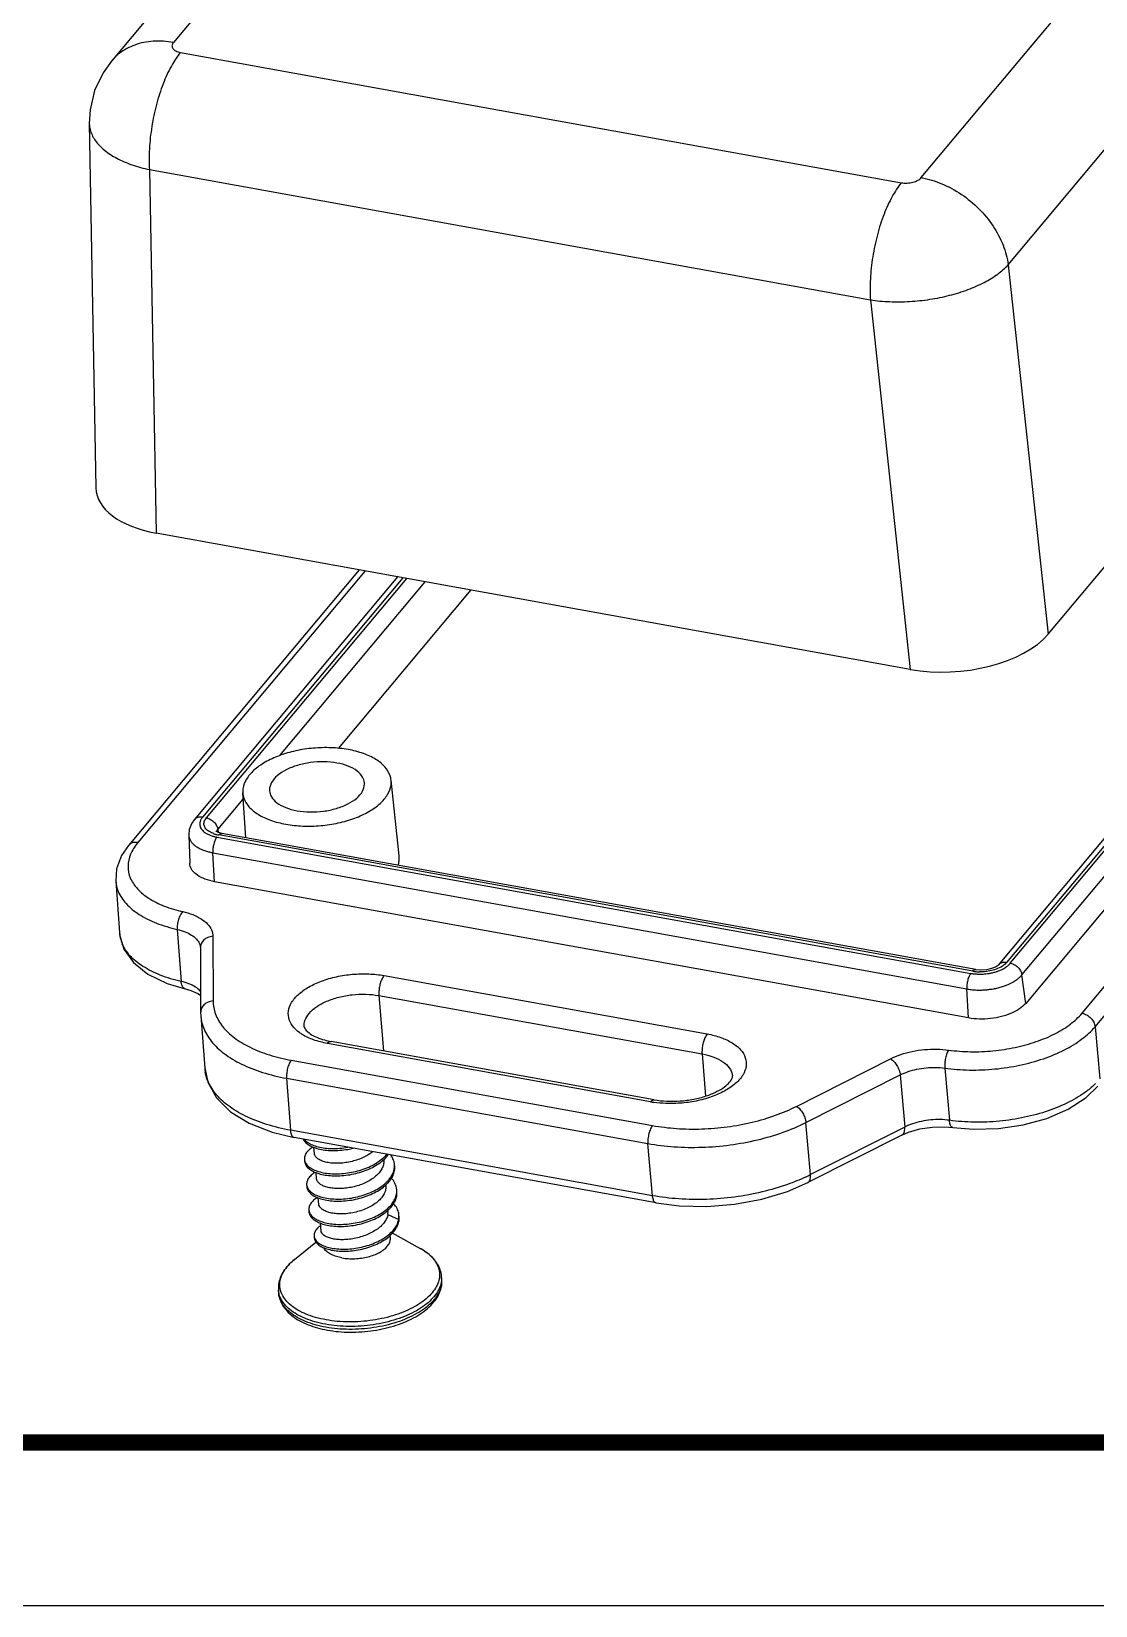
# Model space of a CAD drawing. Header units: millimetres. Extents: x 1786 to 2648, y -2492 to -1928.
# Drawn here: x 2546.05 to 2567.5, y -2491.88 to -2460.15 of the extents above; entities that cross this region are included whole.
import ezdxf

# ---------------------------------------------------------------- set-up
doc = ezdxf.new("R2010")
doc.units = ezdxf.units.MM
doc.layers.add('from', color=7, linetype='Continuous')

# ---------------------------------------------------------------- blocks, each defined once
blk = doc.blocks.new('*u129')
at = {"color": 7, "linetype": 'Continuous'}
for p, q in [((-3.737, 34.34, 0), (-25.459, 8.371, 0)), ((-5.817, 33.717, 0), (-27.541, 7.746, 0)), ((-0.333, 3.83, 0), (21.389, 29.799, 0)), ((2.59, 0.903, 0), (24.312, 26.871, 0)), ((3.929, -11.512, 0), (26.168, 15.075, 0)), ((-25.217, 8.039, 0), (-0.995, 3.661, 0)), ((-28.284, 5.653, 0), (-28.061, -6.598, 0)), ((-26.263, 4.099, 0), (-2.041, -0.28, 0)), ((-26.263, 4.099, 0), (-26.041, -8.114, 0)), ((24.492, 3.954, 0), (2.255, -22.63, 0)), ((24.769, 4.037, 0), (2.532, -22.546, 0)), ((2.661, -22.57, 0), (24.898, 4.014, 0)), ((3.051, -22.96, 0), (25.287, 3.624, 0)), ((25.414, 2.666, 0), (3.177, -23.917, 0)), ((5.07, -24.249, 0), (27.292, 2.317, 0)), ((5.51, -24.702, 0), (27.732, 1.864, 0)), ((2.59, 0.903, 0), (3.929, -11.512, 0)), ((-2.041, -0.28, 0), (-0.702, -12.694, 0)), ((-0.702, -12.694, 0), (-26.041, -8.114, 0)), ((-19.219, -9.347, 0), (-26.966, -18.609, 0)), ((-19.016, -9.384, 0), (-26.654, -18.515, 0)), ((-17.927, -9.581, 0), (-24.758, -17.747, 0)), ((-17.746, -9.614, 0), (-24.48, -17.664, 0)), ((-24.351, -17.687, 0), (-17.617, -9.637, 0)), ((-21.879, -15.588, 0), (-16.995, -9.749, 0)), ((-15.469, -10.025, 0), (-19.925, -15.352, 0)), ((-23.026, -18.35, 0), (-23.125, -16.844, 0)), ((-17.871, -18.956, 0), (-18.144, -16.413, 0)), ((-23.962, -18.078, 0), (-23.111, -17.06, 0)), ((-24.943, -18.254, 0), (-24.91, -19.207, 0)), ((-23.973, -18.165, 0), (-24.009, -18.147, 0)), ((-23.995, -18.329, 0), (1.337, -22.908, 0)), ((-23.962, -18.078, 0), (-23.949, -18.172, 0)), ((1.396, -22.836, 0), (-23.935, -18.258, 0)), ((1.497, -22.783, 0), (-23.835, -18.204, 0)), ((-24.135, -18.855, 0), (1.197, -23.433, 0)), ((-24.073, -19.828, 0), (-24.135, -18.855, 0)), ((-27.396, -19.802, 0), (-27.269, -21.551, 0)), ((1.259, -24.407, 0), (-24.073, -19.828, 0)), ((-25.327, -21.432, 0), (-25.196, -23.181, 0)), ((-24.135, -21.664, 0), (-24.126, -23.836, 0)), ((-24.552, -22.041, 0), (-24.552, -22.048, 0)), ((-24.552, -22.048, 0), (-24.543, -24.22, 0)), ((-25.671, -23.251, 0), (-25.066, -23.428, 0)), ((-18.379, -22.982, 0), (-7.523, -24.945, 0)), ((3.177, -23.917, 0), (3.051, -22.96, 0)), ((-18.553, -23.654, 0), (-18.401, -25.512, 0)), ((-18.553, -23.654, 0), (-7.696, -25.617, 0)), ((1.259, -24.407, 0), (1.197, -23.433, 0)), ((-24.543, -24.22, 0), (-24.538, -24.34, 0)), ((-24.538, -24.341, 0), (-24.405, -26.09, 0)), ((5.51, -24.702, 0), (5.67, -26.455, 0)), ((-9.429, -27.224, 0), (-20.286, -25.261, 0)), ((-9.303, -27.157, 0), (-20.16, -25.194, 0)), ((-21.497, -25.828, 0), (-9.359, -28.022, 0)), ((-7.696, -25.617, 0), (-7.58, -27.033, 0)), ((-4.526, -27.379, 0), (-1.362, -25.78, 0)), ((-21.653, -26.433, 0), (-9.515, -28.627, 0)), ((-21.653, -26.433, 0), (-21.52, -28.181, 0)), ((-4.204, -27.919, 0), (-1.04, -26.321, 0)), ((-1.04, -26.321, 0), (-0.887, -28.073, 0)), ((0.46, -26.093, 0), (0.615, -27.846, 0)), ((-4.05, -29.671, 0), (-4.204, -27.919, 0)), ((-22.137, -28.249, 0), (-21.399, -28.426, 0)), ((-9.362, -30.379, 0), (-21.52, -28.181, 0)), ((-9.24, -30.624, 0), (-21.399, -28.426, 0)), ((-0.982, -28.342, 0), (-4.146, -29.941, 0)), ((-0.887, -28.073, 0), (-4.05, -29.671, 0)), ((-0.982, -28.342, 0), (-0.76, -28.246, 0)), ((0.726, -28.089, 0), (0.726, -28.089, 0)), ((-20.721, -28.96, 0), (-20.739, -28.754, 0)), ((-9.362, -30.379, 0), (-9.515, -28.627, 0)), ((-21.055, -29.162, 0), (-21.049, -29.229, 0)), ((-20.647, -29.809, 0), (-20.665, -29.602, 0)), ((-18.393, -29.186, 0), (-18.394, -29.168, 0)), ((-18.023, -29.395, 0), (-18.029, -29.327, 0)), ((-20.981, -30.011, 0), (-20.975, -30.079, 0)), ((-18.319, -30.035, 0), (-18.321, -30.015, 0)), ((-20.574, -30.659, 0), (-20.592, -30.453, 0)), ((-17.95, -30.245, 0), (-17.956, -30.177, 0)), ((-20.908, -30.861, 0), (-20.902, -30.929, 0)), ((-18.251, -31.007, 0), (-18.246, -30.885, 0)), ((-18.251, -31.007, 0), (-17.889, -31.179, 0)), ((-18.246, -30.885, 0), (-18.247, -30.867, 0)), ((-17.889, -31.179, 0), (-17.883, -31.247, 0)), ((-17.876, -31.094, 0), (-17.882, -31.026, 0)), ((-20.731, -31.731, 0), (-20.726, -31.799, 0)), ((-20.496, -31.558, 0), (-20.518, -31.304, 0)), ((-18.167, -31.793, 0), (-18.173, -31.717, 0)), ((-17.154, -32.16, 0), (-18.098, -31.636, 0)), ((-21.393, -32.527, 0), (-20.668, -31.941, 0)), ((-16.44, -33.184, 0), (-16.449, -33.084, 0)), ((-21.92, -33.658, 0), (-21.929, -33.559, 0))]:
    blk.add_line(p, q, dxfattribs=at)
at = {"color": 7, "linetype": 'Continuous', "elevation": 0}
for points in [[(-27.541, 7.746), (-27.822, 7.354), (-28.106, 6.754), (-28.259, 6.114), (-28.284, 5.652)], [(-24.759, -17.748), (-24.837, -17.858), (-24.926, -18.076), (-24.943, -18.254)], [(-24.009, -18.147), (-24.024, -18.137), (-24.03, -18.132)], [(-23.835, -18.204), (-23.867, -18.197), (-23.973, -18.165)], [(-26.966, -18.609), (-27.201, -18.953), (-27.368, -19.399), (-27.396, -19.802)], [(-27.269, -21.548), (-27.264, -21.606), (-27.121, -22.096), (-26.804, -22.548), (-26.315, -22.941), (-25.671, -23.251)], [(2.255, -22.63), (2.234, -22.65), (2.159, -22.697), (2.028, -22.749), (1.856, -22.787), (1.673, -22.798), (1.513, -22.785), (1.497, -22.783)], [(-25.066, -23.428), (-24.87, -23.482), (-24.639, -23.58), (-24.545, -23.646)], [(-24.405, -26.086), (-24.3, -26.567), (-24.007, -27.091), (-23.538, -27.557), (-22.907, -27.948), (-22.137, -28.249)], [(0.726, -28.089), (1.428, -28.148), (2.267, -28.123), (3.098, -28), (3.888, -27.781), (4.604, -27.471), (5.209, -27.078), (5.601, -26.698)], [(-0.76, -28.246), (-0.384, -28.137), (0.031, -28.074), (0.453, -28.065), (0.726, -28.089)], [(-9.24, -30.623), (-8.463, -30.723), (-7.536, -30.745), (-6.601, -30.669), (-5.687, -30.498), (-4.824, -30.236), (-4.146, -29.941)]]:
    blk.add_lwpolyline(points, dxfattribs=at)
at = {"color": 7, "linetype": 'Continuous'}
for centre, radius, start, end in [((-23.766, -17.243, 0), 1.028, 251.1259, 255.0106), ((-23.746, -17.17, 0), 1.104, 254.9777, 255.9358), ((-23.723, -17.076, 0), 1.201, 255.9786, 259.8142), ((-23.864, -18.183, 0), 0.14, 163.6428, 167.0854), ((-26.139, -21.464, 0), 1.133, 184.3964, 195.863), ((-26.099, -21.454, 0), 1.174, 195.8193, 203.6005), ((1.635, -21.516, 0), 1.342, 259.7492, 263.8027), ((1.652, -21.36, 0), 1.499, 263.8265, 268.824), ((-19.667, -22.461, 0), 2.777, 257.597, 259.7727), ((-23.025, -25.982, 0), 1.384, 184.4681, 189.8114), ((-8.808, -23.786, 0), 3.494, 259.7614, 261.6918), ((-18.587, -29.376, 0), 0.56, 358.1384, 5.0106), ((-6.845, -24.132, 0), 6.205, 294.9873, 296.7768), ((-18.526, -30.226, 0), 0.573, 358.1098, 4.9162), ((-20.614, -30.834, 0), 0.294, 185.1965, 198.3901), ((-20.609, -30.832, 0), 0.3, 198.3392, 202.0219), ((-18.494, -31.069, 0), 0.615, 343.8542, 349.7095), ((-18.467, -31.074, 0), 0.587, 349.7478, 358.0798), ((-18.462, -31.142, 0), 0.588, 349.752, 356.3483), ((-18.45, -31.075, 0), 0.57, 358.0731, 4.8881), ((-18.446, -31.143, 0), 0.572, 356.3244, 4.8754), ((-18.114, -33.889, 0), 1.978, 57.2205, 60.9879), ((-17.836, -33.485, 0), 1.487, 50.0841, 50.9306), ((-17.21, -33.149, 0), 0.764, 357.425, 4.8975), ((-17.206, -33.249, 0), 0.768, 352.3558, 4.8728), ((-21.186, -33.495, 0), 0.746, 184.8937, 192.4493)]:
    blk.add_arc(centre, radius, start, end, dxfattribs=at)
for centre, major_axis, ratio, start_param, end_param in [((-24.565, -6.358, 0), (3.493, 0.305), 0.521603, 3.105626, 4.231051), ((0.762, -10.936, 0), (3.488, 0.299), 0.52323, -2.048318, -0.479425)]:
    blk.add_ellipse(centre, major_axis=major_axis, ratio=ratio, start_param=start_param, end_param=end_param, dxfattribs=at)
for points, start_tangent, end_tangent in [([(-25.459, 8.371, 0), (-26.136, 8.413, 0), (-26.754, 8.287, 0), (-27.275, 8.003, 0), (-27.54, 7.748, 0)], (-0.984055, 0.177864), (-0.642065, -0.76665)), ([(-25.217, 8.039, 0), (-25.527, 7.578, 0), (-25.802, 6.983, 0), (-26.026, 6.291, 0), (-26.183, 5.548, 0), (-26.264, 4.801, 0), (-26.263, 4.099, 0)], (-0.641605, -0.767035), (0.063276, -0.997996)), ([(-25.459, 8.371, 0), (-25.491, 8.321, 0), (-25.505, 8.269, 0), (-25.5, 8.219, 0), (-25.475, 8.17, 0), (-25.433, 8.127, 0), (-25.374, 8.09, 0), (-25.301, 8.06, 0), (-25.217, 8.039, 0)], (-0.641467, -0.767151), (0.984039, -0.177955)), ([(-28.284, 5.652, 0), (-28.243, 5.397, 0), (-28.072, 5.063, 0), (-27.775, 4.755, 0), (-27.363, 4.485, 0), (-26.853, 4.264, 0), (-26.263, 4.099, 0)], (0.021444, -0.99977), (0.977399, -0.211402)), ([(-0.995, 3.661, 0), (-0.903, 3.65, 0), (-0.806, 3.649, 0), (-0.708, 3.658, 0), (-0.614, 3.677, 0), (-0.526, 3.705, 0), (-0.448, 3.74, 0), (-0.383, 3.783, 0), (-0.333, 3.83, 0)], (0.984071, -0.177775), (0.641745, 0.766918)), ([(-0.333, 3.83, 0), (0.357, 3.624, 0), (1.018, 3.268, 0), (1.605, 2.783, 0), (2.082, 2.202, 0), (2.417, 1.561, 0), (2.59, 0.903, 0)], (0.984055, -0.177864), (0.130856, -0.991401)), ([(-0.995, 3.661, 0), (-1.304, 3.2, 0), (-1.58, 2.605, 0), (-1.804, 1.913, 0), (-1.961, 1.17, 0), (-2.042, 0.423, 0), (-2.041, -0.28, 0)], (-0.641605, -0.767036), (0.063276, -0.997996)), ([(-2.041, -0.28, 0), (-1.397, -0.337, 0), (-0.722, -0.33, 0), (-0.041, -0.258, 0), (0.621, -0.123, 0), (1.237, 0.069, 0), (1.784, 0.31, 0), (2.24, 0.591, 0), (2.59, 0.903, 0)], (0.989638, -0.143582), (0.670036, 0.742329)), ([(-19.584, -15.388, 0), (-20.156, -15.327, 0), (-20.757, -15.342, 0), (-21.347, -15.432, 0), (-21.9, -15.594, 0), (-22.375, -15.815, 0), (-22.753, -16.086, 0), (-23.005, -16.387, 0), (-23.12, -16.705, 0), (-23.124, -16.844, 0)], (-0.984055, 0.177864), (0.06712, -0.997745)), ([(-19.962, -15.84, 0), (-20.397, -15.799, 0), (-20.852, -15.826, 0), (-21.287, -15.919, 0), (-21.672, -16.072, 0), (-21.97, -16.268, 0), (-22.162, -16.498, 0), (-22.229, -16.737, 0), (-22.228, -16.771, 0)], (-0.984055, 0.177864), (0.072226, -0.997388)), ([(-19.04, -16.496, 0), (-19.1, -16.314, 0), (-19.285, -16.109, 0), (-19.582, -15.946, 0), (-19.962, -15.84, 0)], (-0.113134, 0.99358), (-0.984055, 0.177864)), ([(-18.144, -16.413, 0), (-18.176, -16.267, 0), (-18.349, -15.974, 0), (-18.653, -15.722, 0), (-19.074, -15.523, 0), (-19.584, -15.388, 0)], (-0.106144, 0.994351), (-0.984055, 0.177864)), ([(-23.124, -16.844, 0), (-23.091, -17.018, 0), (-22.918, -17.31, 0), (-22.614, -17.562, 0), (-22.193, -17.762, 0), (-21.682, -17.896, 0)], (0.06712, -0.997745), (0.984055, -0.177864)), ([(-22.228, -16.771, 0), (-22.167, -16.971, 0), (-21.981, -17.176, 0), (-21.685, -17.339, 0), (-21.305, -17.445, 0)], (0.072226, -0.997388), (0.984055, -0.177864)), ([(-21.682, -17.896, 0), (-21.111, -17.958, 0), (-20.51, -17.943, 0), (-19.919, -17.852, 0), (-19.366, -17.691, 0), (-18.891, -17.47, 0), (-18.514, -17.199, 0), (-18.262, -16.898, 0), (-18.146, -16.579, 0), (-18.144, -16.413, 0)], (0.984055, -0.177864), (-0.106144, 0.994351)), ([(-21.305, -17.445, 0), (-20.87, -17.486, 0), (-20.414, -17.459, 0), (-19.98, -17.366, 0), (-19.594, -17.213, 0), (-19.297, -17.016, 0), (-19.104, -16.786, 0), (-19.038, -16.548, 0), (-19.04, -16.496, 0)], (0.984055, -0.177864), (-0.113134, 0.99358)), ([(-24.48, -17.664, 0), (-24.613, -17.664, 0), (-24.722, -17.713, 0), (-24.758, -17.747, 0)], (-0.984055, 0.177866), (-0.640561, -0.767908)), ([(-24.48, -17.664, 0), (-24.502, -17.692, 0), (-24.523, -17.723, 0), (-24.542, -17.758, 0), (-24.557, -17.796, 0), (-24.568, -17.839, 0), (-24.573, -17.884, 0), (-24.57, -17.934, 0), (-24.555, -17.989, 0), (-24.526, -18.047, 0), (-24.484, -18.101, 0), (-24.433, -18.149, 0), (-24.379, -18.189, 0), (-24.325, -18.22, 0), (-24.272, -18.246, 0), (-24.22, -18.268, 0), (-24.17, -18.286, 0), (-24.122, -18.3, 0), (-24.077, -18.312, 0), (-24.035, -18.321, 0), (-23.995, -18.329, 0)], (-0.641599, -0.76704), (0.984054, -0.177869)), ([(-24.098, -18.216, 0), (-24.25, -18.146, 0), (-24.366, -18.049, 0), (-24.425, -17.934, 0), (-24.42, -17.809, 0), (-24.351, -17.687, 0)], (-0.946031, 0.324076), (0.641436, 0.767177)), ([(-24.351, -17.687, 0), (-24.215, -17.736, 0), (-24.093, -17.827, 0), (-24.005, -17.946, 0), (-23.962, -18.078, 0)], (0.984055, -0.177864), (0.130856, -0.991401)), ([(-26.654, -18.515, 0), (-26.806, -18.516, 0), (-26.931, -18.574, 0), (-26.966, -18.609, 0)], (-0.984055, 0.177864), (-0.639709, -0.768617)), ([(-24.943, -18.254, 0), (-24.939, -18.302, 0), (-24.918, -18.379, 0), (-24.878, -18.459, 0), (-24.819, -18.536, 0), (-24.747, -18.603, 0), (-24.671, -18.658, 0), (-24.596, -18.702, 0), (-24.522, -18.739, 0), (-24.449, -18.769, 0), (-24.379, -18.794, 0), (-24.312, -18.814, 0), (-24.25, -18.83, 0), (-24.191, -18.844, 0), (-24.135, -18.855, 0)], (0.035322, -0.999376), (0.984055, -0.177865)), ([(-23.995, -18.329, 0), (-24.056, -18.428, 0), (-24.103, -18.562, 0), (-24.131, -18.712, 0), (-24.135, -18.855, 0)], (-0.641605, -0.767035), (0.063276, -0.997996)), ([(-23.999, -18.143, 0), (-23.962, -18.078, 0)], (0.281642, 0.959519), (0.641827, 0.76685)), ([(-23.935, -18.258, 0), (-23.871, -18.207, 0), (-23.835, -18.205, 0)], (0.641591, 0.767047), (0.98781, -0.155664)), ([(-26.798, -18.714, 0), (-26.897, -18.908, 0), (-26.983, -19.309, 0), (-26.905, -19.701, 0), (-26.667, -20.066, 0), (-26.282, -20.385, 0), (-25.765, -20.645, 0), (-25.144, -20.833, 0)], (-0.524761, -0.85125), (0.975549, -0.219784)), ([(-26.654, -18.515, 0), (-26.798, -18.714, 0)], (-0.641425, -0.767186), (-0.524761, -0.85125)), ([(-17.91, -19.278, 0), (-17.874, -19.126, 0), (-17.872, -18.956, 0)], (0.327904, 0.944711), (-0.106156, 0.994349)), ([(-24.073, -19.828, 0), (-24.393, -19.742, 0), (-24.648, -19.612, 0), (-24.822, -19.448, 0), (-24.904, -19.261, 0), (-24.909, -19.207, 0)], (-0.984055, 0.177864), (-0.03066, 0.99953)), ([(-27.396, -19.804, 0), (-27.311, -20.156, 0), (-27.044, -20.566, 0), (-26.61, -20.926, 0), (-26.029, -21.219, 0), (-25.327, -21.432, 0)], (0.075431, -0.997151), (0.975379, -0.220534)), ([(-25.144, -20.833, 0), (-25.224, -20.946, 0), (-25.287, -21.099, 0), (-25.323, -21.27, 0), (-25.327, -21.432, 0)], (-0.699843, -0.714297), (0.080658, -0.996742)), ([(-25.144, -20.833, 0), (-24.806, -20.936, 0), (-24.522, -21.078, 0), (-24.311, -21.252, 0), (-24.179, -21.451, 0), (-24.135, -21.664, 0)], (0.97554, -0.219823), (0.004096, -0.999992)), ([(-25.327, -21.432, 0), (-25.066, -21.511, 0), (-24.849, -21.62, 0), (-24.686, -21.754, 0), (-24.585, -21.907, 0), (-24.552, -22.042, 0)], (0.975853, -0.21843), (0.078567, -0.996909)), ([(-24.135, -21.664, 0), (-24.303, -21.703, 0), (-24.441, -21.795, 0), (-24.528, -21.924, 0), (-24.552, -22.048, 0)], (-0.997962, -0.063816), (0.001699, -0.999999)), ([(-25.196, -23.181, 0), (-25.899, -22.967, 0), (-26.481, -22.674, 0), (-26.916, -22.314, 0), (-27.175, -21.924, 0)], (-0.975533, 0.219851), (-0.400272, 0.916396)), ([(2.532, -22.546, 0), (2.433, -22.638, 0), (2.283, -22.727, 0), (2.084, -22.801, 0)], (-0.641359, -0.767241), (-0.96277, -0.270323)), ([(2.532, -22.546, 0), (2.4, -22.547, 0), (2.29, -22.596, 0), (2.255, -22.63, 0)], (-0.984057, 0.177855), (-0.640921, -0.767607)), ([(2.266, -22.824, 0), (2.348, -22.791, 0), (2.415, -22.759, 0), (2.471, -22.727, 0), (2.518, -22.697, 0), (2.557, -22.668, 0), (2.591, -22.641, 0), (2.618, -22.616, 0), (2.642, -22.592, 0), (2.661, -22.57, 0)], (0.936199, 0.351471), (0.641612, 0.76703)), ([(2.661, -22.57, 0), (2.798, -22.619, 0), (2.92, -22.709, 0), (3.008, -22.829, 0), (3.051, -22.96, 0)], (0.984055, -0.177864), (0.130856, -0.991401)), ([(-24.934, -23.259, 0), (-25.196, -23.181, 0)], (-0.931313, 0.364219), (-0.976058, 0.217509)), ([(-25.065, -23.426, 0), (-25.1, -23.413, 0), (-25.164, -23.326, 0), (-25.196, -23.181, 0)], (-0.979137, 0.203202), (-0.080676, 0.99674)), ([(-24.544, -23.512, 0), (-24.554, -23.502, 0), (-24.716, -23.368, 0), (-24.934, -23.259, 0)], (-0.661453, 0.749986), (-0.931313, 0.364219)), ([(-21.222, -24.897, 0), (-21.408, -24.73, 0), (-21.565, -24.465, 0), (-21.593, -24.179, 0), (-21.488, -23.891, 0), (-21.258, -23.616, 0), (-20.915, -23.37, 0), (-20.481, -23.168, 0), (-19.979, -23.022, 0), (-19.44, -22.94, 0), (-18.894, -22.927, 0), (-18.379, -22.982, 0)], (-0.807846, 0.589394), (0.984055, -0.177864)), ([(-18.379, -22.982, 0), (-18.442, -23.08, 0), (-18.495, -23.209, 0), (-18.534, -23.358, 0), (-18.553, -23.511, 0), (-18.553, -23.654, 0)], (-0.641605, -0.767035), (0.081596, -0.996665)), ([(1.337, -22.908, 0), (1.276, -23.007, 0), (1.229, -23.141, 0), (1.201, -23.29, 0), (1.197, -23.433, 0)], (-0.641607, -0.767034), (0.063278, -0.997996)), ([(1.197, -23.433, 0), (1.268, -23.445, 0), (1.347, -23.455, 0), (1.437, -23.463, 0), (1.537, -23.468, 0), (1.648, -23.47, 0), (1.769, -23.465, 0), (1.902, -23.454, 0), (2.051, -23.434, 0), (2.209, -23.403, 0), (2.362, -23.363, 0), (2.498, -23.317, 0), (2.612, -23.27, 0), (2.706, -23.224, 0), (2.784, -23.18, 0), (2.85, -23.138, 0), (2.906, -23.098, 0), (2.952, -23.06, 0), (2.991, -23.024, 0), (3.023, -22.991, 0), (3.051, -22.96, 0)], (0.984055, -0.177867), (0.641605, 0.767035)), ([(1.337, -22.908, 0), (1.387, -22.916, 0), (1.444, -22.923, 0), (1.508, -22.929, 0), (1.58, -22.933, 0), (1.659, -22.934, 0), (1.745, -22.931, 0), (1.841, -22.923, 0), (1.947, -22.909, 0), (2.059, -22.886, 0), (2.169, -22.857, 0), (2.266, -22.824, 0)], (0.984056, -0.17786), (0.936199, 0.351471)), ([(1.396, -22.836, 0), (1.461, -22.786, 0), (1.497, -22.784, 0)], (0.641605, 0.767035), (0.987676, -0.156514)), ([(2.084, -22.801, 0), (1.856, -22.846, 0), (1.621, -22.858, 0)], (-0.96277, -0.270323), (-0.99977, 0.021445)), ([(-21.061, -24.701, 0), (-21.037, -24.493, 0), (-20.899, -24.253, 0), (-20.652, -24.033, 0), (-20.313, -23.848, 0), (-19.904, -23.71, 0), (-19.454, -23.628, 0), (-18.993, -23.61, 0), (-18.553, -23.654, 0)], (-0.091292, 0.995824), (0.984055, -0.177864)), ([(-24.126, -23.836, 0), (-24.294, -23.876, 0), (-24.432, -23.967, 0), (-24.519, -24.096, 0), (-24.543, -24.22, 0)], (-0.997962, -0.063816), (0.001698, -0.999999)), ([(-24.126, -23.836, 0), (-24.045, -24.275, 0), (-23.804, -24.693, 0), (-23.41, -25.071, 0), (-22.879, -25.394, 0), (-22.232, -25.649, 0), (-21.497, -25.828, 0)], (0.004274, -0.999991), (0.984041, -0.177941)), ([(0.588, -25.485, 0), (1.32, -25.541, 0), (2.078, -25.511, 0), (2.827, -25.397, 0), (3.531, -25.203, 0), (4.159, -24.938, 0), (4.68, -24.615, 0), (5.07, -24.249, 0)], (0.99049, -0.137587), (0.641785, 0.766885)), ([(3.177, -23.917, 0), (2.974, -24.098, 0), (2.696, -24.25, 0), (2.364, -24.362, 0), (1.998, -24.428, 0), (1.621, -24.444, 0), (1.259, -24.407, 0)], (-0.641605, -0.767035), (-0.984055, 0.177864)), ([(5.07, -24.249, 0), (5.227, -24.306, 0), (5.366, -24.412, 0), (5.465, -24.551, 0), (5.51, -24.702, 0)], (0.984055, -0.177864), (0.095299, -0.995449)), ([(-24.538, -24.342, 0), (-24.452, -24.727, 0), (-24.187, -25.185, 0), (-23.755, -25.6, 0), (-23.172, -25.955, 0), (-22.461, -26.235, 0), (-21.653, -26.433, 0)], (0.077567, -0.996987), (0.983971, -0.178327)), ([(-21.061, -24.701, 0), (-21.035, -24.771, 0), (-20.943, -24.876, 0), (-20.768, -24.995, 0), (-20.504, -25.108, 0), (-20.264, -25.174, 0)], (0.09647, -0.995336), (0.976593, -0.215097)), ([(0.46, -26.093, 0), (1.287, -26.156, 0), (2.141, -26.122, 0), (2.984, -25.993, 0), (3.776, -25.775, 0), (4.482, -25.477, 0), (5.069, -25.114, 0), (5.51, -24.702, 0)], (0.990593, -0.136838), (0.64235, 0.766411)), ([(-20.286, -25.261, 0), (-20.746, -25.141, 0), (-21.13, -24.96, 0), (-21.222, -24.897, 0)], (-0.984055, 0.177864), (-0.807846, 0.589394)), ([(-20.286, -25.261, 0), (-20.22, -25.205, 0), (-20.16, -25.194, 0)], (0.641605, 0.767035), (0.986356, -0.164628)), ([(-7.523, -24.945, 0), (-7.063, -25.065, 0), (-6.679, -25.247, 0), (-6.401, -25.476, 0), (-6.243, -25.742, 0), (-6.216, -26.027, 0), (-6.32, -26.316, 0), (-6.551, -26.591, 0), (-6.893, -26.836, 0), (-7.328, -27.038, 0), (-7.829, -27.184, 0), (-8.368, -27.266, 0), (-8.915, -27.279, 0), (-9.313, -27.243, 0)], (0.984055, -0.177864), (-0.989488, 0.144616)), ([(-7.523, -24.945, 0), (-7.585, -25.042, 0), (-7.638, -25.172, 0), (-7.677, -25.32, 0), (-7.696, -25.473, 0), (-7.696, -25.617, 0)], (-0.641605, -0.767035), (0.081596, -0.996665)), ([(-21.497, -25.828, 0), (-21.567, -25.943, 0), (-21.621, -26.098, 0), (-21.651, -26.27, 0), (-21.653, -26.433, 0)], (-0.641605, -0.767035), (0.081596, -0.996665)), ([(-7.696, -25.617, 0), (-7.306, -25.722, 0), (-6.994, -25.881, 0), (-6.78, -26.082, 0), (-6.679, -26.312, 0), (-6.674, -26.357, 0)], (0.984055, -0.177864), (0.070687, -0.997499)), ([(-1.362, -25.78, 0), (-1.021, -25.637, 0), (-0.635, -25.531, 0), (-0.225, -25.47, 0), (0.19, -25.454, 0), (0.588, -25.485, 0)], (0.892546, 0.450956), (0.990478, -0.137668)), ([(-1.362, -25.78, 0), (-1.25, -25.87, 0), (-1.149, -26.004, 0), (-1.076, -26.163, 0), (-1.04, -26.321, 0)], (0.872333, -0.488912), (0.092462, -0.995716)), ([(0.588, -25.485, 0), (0.53, -25.601, 0), (0.485, -25.757, 0), (0.46, -25.93, 0), (0.46, -26.093, 0)], (-0.573147, -0.819453), (0.081951, -0.996636)), ([(-21.52, -28.181, 0), (-22.329, -27.983, 0), (-23.039, -27.703, 0), (-23.622, -27.348, 0), (-24.054, -26.934, 0), (-24.319, -26.475, 0), (-24.389, -26.218, 0)], (-0.983962, 0.178376), (-0.170142, 0.98542)), ([(-9.303, -27.157, 0), (-8.884, -27.203, 0), (-8.431, -27.197, 0), (-7.978, -27.137, 0), (-7.56, -27.028, 0), (-7.206, -26.882, 0), (-6.94, -26.719, 0), (-6.77, -26.563, 0), (-6.688, -26.435, 0), (-6.674, -26.357, 0)], (0.984055, -0.177864), (-0.076078, 0.997102)), ([(-1.04, -26.321, 0), (-0.776, -26.21, 0), (-0.48, -26.129, 0), (-0.166, -26.081, 0), (0.152, -26.069, 0), (0.46, -26.093, 0)], (0.891764, 0.4525), (0.990296, -0.138977)), ([(5.523, -26.614, 0), (5.228, -26.867, 0), (4.641, -27.231, 0), (3.934, -27.528, 0), (3.14, -27.746, 0), (2.297, -27.875, 0), (1.442, -27.909, 0), (0.615, -27.846, 0)], (-0.710465, -0.703732), (-0.990507, 0.137463)), ([(-9.429, -27.224, 0), (-9.363, -27.167, 0), (-9.303, -27.157, 0)], (0.641605, 0.767035), (0.986356, -0.164628)), ([(-9.359, -28.022, 0), (-8.558, -28.121, 0), (-7.709, -28.136, 0), (-6.848, -28.064, 0), (-6.009, -27.909, 0), (-5.224, -27.677, 0), (-4.526, -27.379, 0)], (0.984069, -0.177787), (0.892507, 0.451033)), ([(-4.526, -27.379, 0), (-4.413, -27.469, 0), (-4.313, -27.604, 0), (-4.239, -27.762, 0), (-4.204, -27.92, 0)], (0.872333, -0.488912), (0.092462, -0.995716)), ([(-9.359, -28.022, 0), (-9.428, -28.137, 0), (-9.482, -28.292, 0), (-9.513, -28.464, 0), (-9.515, -28.627, 0)], (-0.641605, -0.767036), (0.081596, -0.996665)), ([(-9.515, -28.627, 0), (-8.633, -28.735, 0), (-7.702, -28.751, 0), (-6.756, -28.673, 0), (-5.835, -28.502, 0), (-4.973, -28.248, 0), (-4.204, -27.919, 0)], (0.984139, -0.177401), (0.892685, 0.450681)), ([(0.615, -27.846, 0), (0.307, -27.822, 0), (-0.012, -27.833, 0), (-0.326, -27.881, 0), (-0.623, -27.962, 0), (-0.887, -28.073, 0)], (-0.990174, 0.139839), (-0.891684, -0.452658)), ([(0.726, -28.086, 0), (0.693, -28.075, 0), (0.642, -27.991, 0), (0.615, -27.846, 0)], (-0.989466, 0.144769), (-0.081942, 0.996637)), ([(-21.399, -28.424, 0), (-21.433, -28.411, 0), (-21.491, -28.326, 0), (-21.52, -28.181, 0)], (-0.985427, 0.170101), (-0.081596, 0.996665)), ([(-21.093, -28.484, 0), (-21.043, -28.56, 0), (-20.933, -28.658, 0), (-20.78, -28.74, 0), (-20.59, -28.803, 0), (-20.369, -28.845, 0), (-20.124, -28.863, 0), (-19.864, -28.855, 0), (-19.596, -28.822, 0), (-19.421, -28.786, 0)], (0.439893, -0.89805), (0.973097, 0.230397)), ([(-21.051, -28.489, 0), (-21.049, -28.492, 0), (-20.939, -28.59, 0), (-20.786, -28.672, 0), (-20.596, -28.735, 0), (-20.375, -28.777, 0), (-20.13, -28.795, 0), (-19.869, -28.787, 0), (-19.602, -28.754, 0), (-19.594, -28.753, 0)], (0.636484, -0.77129), (0.984994, 0.172591)), ([(-0.983, -28.342, 0), (-0.954, -28.323, 0), (-0.897, -28.223, 0), (-0.887, -28.073, 0)], (0.899726, 0.436454), (-0.092462, 0.995716)), ([(-20.771, -28.743, 0), (-20.908, -28.848, 0), (-21.003, -28.963, 0), (-21.05, -29.081, 0), (-21.055, -29.162, 0)], (-0.843764, -0.536714), (0.083669, -0.996494)), ([(-21.041, -29.226, 0), (-20.999, -29.31, 0), (-20.902, -29.412, 0), (-20.762, -29.499, 0), (-20.582, -29.568, 0), (-20.369, -29.617, 0), (-20.13, -29.642, 0), (-19.873, -29.642, 0), (-19.607, -29.616, 0), (-19.339, -29.564, 0), (-19.079, -29.488, 0), (-18.836, -29.388, 0), (-18.617, -29.268, 0), (-18.43, -29.13, 0), (-18.289, -28.989, 0)], (0.312373, -0.949959), (0.642391, 0.766377)), ([(-20.07, -29.29, 0), (-20.261, -29.269, 0), (-20.427, -29.227, 0), (-20.559, -29.168, 0), (-20.654, -29.096, 0), (-20.708, -29.013, 0), (-20.721, -28.96, 0)], (-0.998683, 0.051309), (-0.089048, 0.996027)), ([(-18.766, -28.903, 0), (-18.884, -28.988, 0), (-19.059, -29.085, 0), (-19.251, -29.165, 0), (-19.456, -29.227, 0), (-19.668, -29.269, 0), (-19.874, -29.289, 0), (-20.07, -29.29, 0)], (-0.778096, -0.628145), (-0.998683, 0.051309)), ([(-18.401, -29.178, 0), (-18.275, -29.047, 0), (-18.238, -28.999, 0)], (0.743825, 0.668374), (0.585757, 0.810487)), ([(-18.029, -29.327, 0), (-18.05, -29.217, 0), (-18.121, -29.059, 0), (-18.156, -29.008, 0)], (-0.086944, 0.996213), (-0.59592, 0.803044)), ([(-21.055, -29.162, 0), (-21.049, -29.199, 0), (-21.041, -29.226, 0)], (0.083669, -0.996494), (0.312373, -0.949959)), ([(-21.049, -29.229, 0), (-21.043, -29.267, 0), (-20.993, -29.378, 0), (-20.896, -29.48, 0), (-20.756, -29.567, 0), (-20.576, -29.636, 0), (-20.363, -29.685, 0), (-20.125, -29.71, 0), (-19.868, -29.71, 0), (-19.601, -29.684, 0), (-19.333, -29.632, 0), (-19.073, -29.556, 0), (-18.83, -29.456, 0), (-18.611, -29.336, 0), (-18.424, -29.198, 0), (-18.401, -29.178, 0)], (0.083669, -0.996494), (0.743825, 0.668374)), ([(-20.693, -29.589, 0), (-20.798, -29.665, 0), (-20.906, -29.778, 0), (-20.968, -29.896, 0), (-20.981, -30.011, 0)], (-0.846612, -0.532211), (0.085572, -0.996332)), ([(-20.967, -30.077, 0), (-20.945, -30.128, 0), (-20.862, -30.233, 0), (-20.733, -30.325, 0), (-20.565, -30.4, 0), (-20.361, -30.454, 0), (-20.129, -30.486, 0), (-19.877, -30.494, 0), (-19.612, -30.476, 0), (-19.344, -30.432, 0), (-19.081, -30.362, 0), (-18.832, -30.269, 0), (-18.605, -30.155, 0), (-18.408, -30.022, 0), (-18.247, -29.874, 0), (-18.127, -29.715, 0), (-18.053, -29.549, 0), (-18.027, -29.395, 0)], (0.316374, -0.948635), (0.03247, 0.999473)), ([(-18.393, -29.186, 0), (-18.392, -29.201, 0), (-18.404, -29.339, 0), (-18.456, -29.476, 0), (-18.543, -29.606, 0), (-18.663, -29.728, 0), (-18.814, -29.84, 0), (-18.99, -29.937, 0), (-19.182, -30.017, 0), (-19.385, -30.077, 0), (-19.593, -30.118, 0), (-19.8, -30.139, 0), (-19.997, -30.139, 0)], (0.087017, -0.996207), (-0.998683, 0.051309)), ([(-18.327, -30.027, 0), (-18.241, -29.942, 0), (-18.121, -29.783, 0), (-18.047, -29.617, 0), (-18.021, -29.45, 0), (-18.023, -29.395, 0)], (0.743436, 0.668808), (-0.086944, 0.996213)), ([(-20.981, -30.011, 0), (-20.981, -30.014, 0), (-20.967, -30.077, 0)], (0.085572, -0.996332), (0.316374, -0.948635)), ([(-20.975, -30.079, 0), (-20.975, -30.082, 0), (-20.939, -30.196, 0), (-20.856, -30.301, 0), (-20.728, -30.393, 0), (-20.559, -30.468, 0), (-20.355, -30.522, 0), (-20.123, -30.554, 0), (-19.871, -30.562, 0), (-19.606, -30.544, 0), (-19.338, -30.5, 0), (-19.075, -30.43, 0), (-18.826, -30.337, 0), (-18.599, -30.223, 0), (-18.402, -30.09, 0), (-18.327, -30.027, 0)], (0.085572, -0.996332), (0.743436, 0.668808)), ([(-19.997, -30.139, 0), (-20.177, -30.12, 0), (-20.335, -30.082, 0), (-20.465, -30.029, 0), (-20.563, -29.962, 0), (-20.624, -29.885, 0), (-20.647, -29.809, 0)], (-0.998683, 0.051309), (-0.088972, 0.996034)), ([(-18.319, -30.035, 0), (-18.318, -30.097, 0), (-18.346, -30.243, 0), (-18.417, -30.384, 0), (-18.527, -30.519, 0), (-18.675, -30.645, 0), (-18.855, -30.756, 0), (-19.054, -30.846, 0), (-19.267, -30.915, 0), (-19.491, -30.963, 0), (-19.714, -30.988, 0), (-19.923, -30.989, 0)], (0.086911, -0.996216), (-0.998683, 0.051309)), ([(-17.956, -30.177, 0), (-17.965, -30.114, 0), (-18.022, -29.954, 0), (-18.125, -29.804, 0), (-18.132, -29.797, 0)], (-0.085783, 0.996314), (-0.669685, 0.742645)), ([(-4.224, -29.756, 0), (-4.82, -30, 0), (-5.682, -30.254, 0), (-6.603, -30.424, 0), (-7.547, -30.503, 0), (-8.479, -30.487, 0), (-9.362, -30.379, 0)], (-0.906346, -0.422537), (-0.984147, 0.177352)), ([(-4.146, -29.941, 0), (-4.117, -29.922, 0), (-4.06, -29.822, 0), (-4.05, -29.672, 0)], (0.900256, 0.43536), (-0.092462, 0.995716)), ([(-20.619, -30.439, 0), (-20.685, -30.483, 0), (-20.806, -30.594, 0), (-20.881, -30.711, 0), (-20.909, -30.829, 0), (-20.907, -30.861, 0)], (-0.846472, -0.532433), (0.089269, -0.996008)), ([(-20.887, -30.945, 0), (-20.817, -31.053, 0), (-20.702, -31.149, 0), (-20.545, -31.229, 0), (-20.351, -31.29, 0), (-20.126, -31.329, 0), (-19.879, -31.344, 0), (-19.617, -31.333, 0), (-19.349, -31.297, 0), (-19.083, -31.235, 0), (-18.829, -31.148, 0), (-18.595, -31.04, 0), (-18.388, -30.912, 0), (-18.216, -30.768, 0), (-18.084, -30.612, 0), (-17.996, -30.448, 0), (-17.956, -30.28, 0), (-17.954, -30.245, 0)], (0.374968, -0.927038), (0.032946, 0.999457)), ([(-19.923, -30.989, 0), (-20.103, -30.97, 0), (-20.263, -30.932, 0), (-20.394, -30.877, 0), (-20.492, -30.81, 0), (-20.552, -30.733, 0), (-20.574, -30.659, 0)], (-0.998683, 0.051309), (-0.08954, 0.995983)), ([(-18.253, -30.876, 0), (-18.21, -30.836, 0), (-18.078, -30.68, 0), (-17.99, -30.516, 0), (-17.95, -30.348, 0), (-17.95, -30.245, 0)], (0.742938, 0.66936), (-0.085783, 0.996314)), ([(-17.882, -31.026, 0), (-17.883, -31.012, 0), (-17.926, -30.85, 0), (-18.017, -30.696, 0), (-18.059, -30.646, 0)], (-0.085644, 0.996326), (-0.670111, 0.74226)), ([(-9.24, -30.621, 0), (-9.274, -30.609, 0), (-9.332, -30.524, 0), (-9.361, -30.379, 0)], (-0.985384, 0.170349), (-0.081596, 0.996665)), ([(-20.902, -30.929, 0), (-20.881, -31.013, 0), (-20.811, -31.121, 0), (-20.696, -31.217, 0), (-20.539, -31.297, 0), (-20.345, -31.358, 0), (-20.12, -31.397, 0), (-19.873, -31.412, 0), (-19.611, -31.401, 0), (-19.343, -31.365, 0), (-19.077, -31.303, 0), (-18.823, -31.216, 0), (-18.589, -31.108, 0), (-18.383, -30.98, 0), (-18.253, -30.876, 0)], (0.089269, -0.996008), (0.742938, 0.66936)), ([(-18.251, -31.007, 0), (-18.294, -31.146, 0), (-18.376, -31.281, 0), (-18.494, -31.41, 0), (-18.643, -31.527, 0), (-18.819, -31.629, 0), (-19.014, -31.715, 0), (-19.221, -31.782, 0), (-19.434, -31.828, 0), (-19.646, -31.853, 0), (-19.848, -31.858, 0)], (-0.166992, -0.985958), (-0.999526, 0.030801)), ([(-20.513, -31.385, 0), (-20.593, -31.447, 0), (-20.681, -31.549, 0), (-20.727, -31.656, 0), (-20.731, -31.731, 0)], (-0.826742, -0.562581), (0.083175, -0.996535)), ([(-20.731, -31.731, 0), (-20.727, -31.763, 0), (-20.717, -31.795, 0)], (0.083175, -0.996535), (0.337241, -0.941418)), ([(-20.725, -31.799, 0), (-20.717, -31.846, 0), (-20.665, -31.947, 0), (-20.569, -32.039, 0), (-20.432, -32.118, 0), (-20.257, -32.18, 0), (-20.051, -32.223, 0), (-19.819, -32.243, 0), (-19.57, -32.239, 0), (-19.312, -32.21, 0), (-19.053, -32.156, 0), (-18.801, -32.078, 0), (-18.567, -31.978, 0), (-18.356, -31.858, 0), (-18.177, -31.721, 0), (-18.036, -31.57, 0), (-17.937, -31.411, 0), (-17.883, -31.247, 0)], (0.085339, -0.996352), (0.177857, 0.984056)), ([(-20.717, -31.795, 0), (-20.681, -31.866, 0), (-20.589, -31.96, 0), (-20.455, -32.042, 0), (-20.283, -32.107, 0), (-20.078, -32.151, 0), (-19.846, -32.174, 0), (-19.596, -32.172, 0), (-19.336, -32.145, 0), (-19.075, -32.092, 0), (-18.82, -32.015, 0), (-18.583, -31.915, 0), (-18.369, -31.795, 0), (-18.188, -31.657, 0), (-18.044, -31.505, 0), (-17.943, -31.345, 0), (-17.904, -31.24, 0)], (0.337241, -0.941418), (0.27734, 0.960772)), ([(-19.848, -31.858, 0), (-20.027, -31.843, 0), (-20.183, -31.81, 0), (-20.313, -31.762, 0), (-20.411, -31.701, 0), (-20.472, -31.631, 0), (-20.496, -31.558, 0)], (-0.999526, 0.030801), (-0.088067, 0.996115)), ([(-19.795, -32.469, 0), (-19.982, -32.423, 0), (-20.145, -32.358, 0), (-20.279, -32.277, 0), (-20.378, -32.182, 0), (-20.415, -32.128, 0)], (-0.984055, 0.177864), (-0.494678, 0.869077)), ([(-19.795, -32.469, 0), (-19.583, -32.494, 0), (-19.36, -32.497, 0), (-19.136, -32.476, 0), (-18.918, -32.433, 0), (-18.716, -32.369, 0), (-18.536, -32.286, 0), (-18.386, -32.189, 0), (-18.272, -32.08, 0), (-18.198, -31.964, 0), (-18.167, -31.845, 0), (-18.167, -31.793, 0)], (0.984055, -0.177864), (-0.086906, 0.996217)), ([(-16.449, -33.084, 0), (-16.491, -32.88, 0), (-16.582, -32.681, 0), (-16.724, -32.491, 0), (-16.916, -32.315, 0), (-17.154, -32.16, 0)], (-0.086278, 0.996271), (-0.87439, 0.485224)), ([(-17.043, -32.226, 0), (-16.898, -32.331, 0)], (0.840081, -0.542461), (0.776374, -0.630272)), ([(-21.393, -32.527, 0), (-21.601, -32.721, 0), (-21.76, -32.927, 0), (-21.867, -33.139, 0), (-21.922, -33.35, 0), (-21.929, -33.559, 0)], (-0.777956, -0.628319), (0.086278, -0.996271)), ([(-20.328, -34.551, 0), (-20.679, -34.471, 0), (-20.996, -34.362, 0), (-21.273, -34.227, 0), (-21.504, -34.069, 0), (-21.683, -33.892, 0), (-21.807, -33.699, 0), (-21.873, -33.495, 0), (-21.878, -33.285, 0), (-21.824, -33.073, 0), (-21.712, -32.863, 0), (-21.543, -32.661, 0), (-21.393, -32.527, 0)], (-0.984055, 0.177864), (0.778042, 0.628213)), ([(-16.881, -32.345, 0), (-16.715, -32.511, 0), (-16.591, -32.704, 0), (-16.526, -32.907, 0), (-16.52, -33.118, 0), (-16.574, -33.33, 0), (-16.687, -33.539, 0), (-16.855, -33.741, 0), (-17.077, -33.931, 0), (-17.345, -34.104, 0), (-17.655, -34.257, 0), (-18, -34.387, 0), (-18.371, -34.49, 0), (-18.761, -34.565, 0), (-19.16, -34.609, 0), (-19.561, -34.621, 0), (-19.953, -34.602, 0), (-20.328, -34.551, 0)], (0.766951, -0.641705), (-0.984055, 0.177864)), ([(-16.447, -33.184, 0), (-16.451, -33.236, 0), (-16.506, -33.453, 0), (-16.622, -33.667, 0), (-16.794, -33.873, 0), (-17.02, -34.067, 0), (-17.294, -34.244, 0), (-17.611, -34.401, 0), (-17.963, -34.533, 0), (-18.342, -34.638, 0), (-18.741, -34.714, 0), (-19.149, -34.759, 0), (-19.558, -34.772, 0), (-19.959, -34.752, 0), (-20.343, -34.701, 0)], (-0.044766, -0.998998), (-0.984055, 0.177864)), ([(-20.286, -34.897, 0), (-19.911, -34.947, 0), (-19.521, -34.966, 0), (-19.126, -34.953, 0), (-18.731, -34.91, 0), (-18.346, -34.836, 0), (-17.977, -34.733, 0), (-17.632, -34.602, 0), (-17.317, -34.446, 0), (-17.041, -34.266, 0), (-16.811, -34.066, 0), (-16.632, -33.851, 0), (-16.512, -33.628, 0), (-16.448, -33.404, 0), (-16.44, -33.184, 0)], (0.984055, -0.177864), (-0.086278, 0.996271)), ([(-20.334, -34.8, 0), (-20.692, -34.718, 0), (-21.016, -34.606, 0), (-21.299, -34.469, 0), (-21.535, -34.307, 0), (-21.718, -34.126, 0), (-21.845, -33.929, 0), (-21.912, -33.721, 0), (-21.92, -33.658, 0)], (-0.984055, 0.177864), (-0.085593, 0.99633)), ([(-21.92, -33.658, 0), (-21.878, -33.863, 0), (-21.787, -34.062, 0), (-21.643, -34.254, 0), (-21.45, -34.43, 0), (-21.21, -34.585, 0), (-20.931, -34.716, 0), (-20.621, -34.82, 0), (-20.286, -34.897, 0)], (0.086278, -0.996271), (0.984055, -0.177864)), ([(-20.343, -34.701, 0), (-20.701, -34.618, 0), (-21.025, -34.507, 0), (-21.308, -34.369, 0), (-21.544, -34.208, 0), (-21.727, -34.027, 0), (-21.853, -33.83, 0), (-21.914, -33.656, 0)], (-0.984055, 0.177864), (-0.215359, 0.976535)), ([(-16.445, -33.351, 0), (-16.498, -33.552, 0), (-16.613, -33.766, 0), (-16.785, -33.972, 0), (-17.011, -34.166, 0), (-17.286, -34.343, 0), (-17.602, -34.5, 0), (-17.954, -34.633, 0), (-18.334, -34.738, 0), (-18.732, -34.814, 0), (-19.14, -34.859, 0), (-19.549, -34.872, 0), (-19.95, -34.852, 0), (-20.334, -34.8, 0)], (-0.132913, -0.991128), (-0.984055, 0.177864))]:
    blk.add_spline(points, degree=3, dxfattribs=dict(at, start_tangent=start_tangent, end_tangent=end_tangent))

msp = doc.modelspace()

# ---------------------------------------------------------------- linework, layer by layer
at = {"layer": 'from', "elevation": 0}
msp.add_lwpolyline([(2457.096, -2491.884), (2647.717, -2491.884), (2647.717, -2359.419), (2457.096, -2359.419)], close=True, dxfattribs=at)
at = {"layer": 'from', "const_width": 0.329, "elevation": 0}
msp.add_lwpolyline([(2460.382, -2488.598), (2460.382, -2362.704), (2644.432, -2362.704), (2644.432, -2488.598), (2460.382, -2488.598)], dxfattribs=at)

# ---------------------------------------------------------------- block references
at = {"xscale": 0.6, "yscale": 0.6, "zscale": 0.6}
msp.add_blockref('*u129', (2564.187, -2465.393, 0), dxfattribs=at)

doc.saveas('drawing.dxf')
